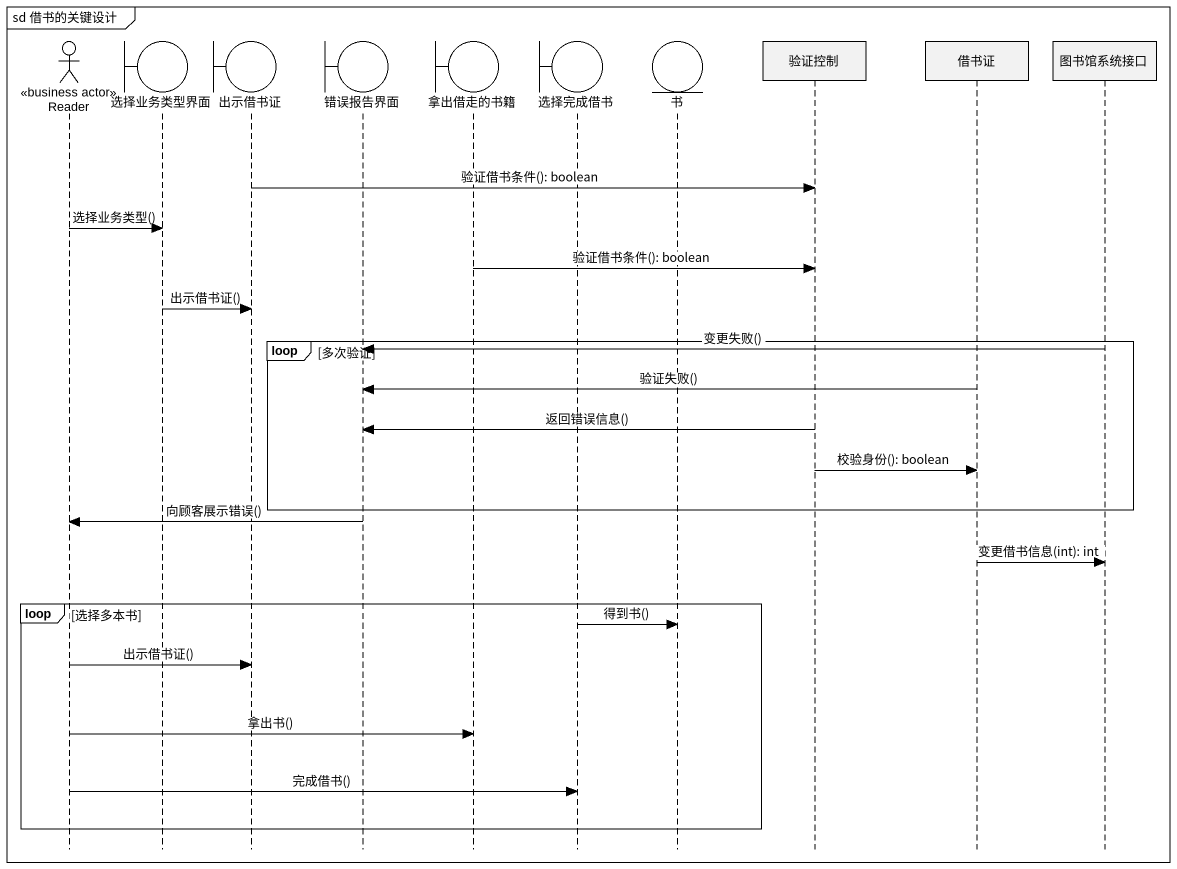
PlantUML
@startuml
mainframe sd 借书的关键设计
hide footbox
actor Reader <<business actor>>
boundary 选择业务类型界面
boundary 出示借书证
boundary 错误报告界面
boundary 拿出借走的书籍
boundary 选择完成借书
entity 书
participant 验证控制
participant 借书证
participant 图书馆系统接口

出示借书证 -> 验证控制 : 验证借书条件(): boolean
Reader -> 选择业务类型界面 : 选择业务类型()
拿出借走的书籍 -> 验证控制 : 验证借书条件(): boolean
选择业务类型界面 -> 出示借书证 : 出示借书证()
loop 多次验证
  图书馆系统接口 -> 错误报告界面 : 变更失败()
  借书证 -> 错误报告界面 : 验证失败()
  验证控制 -> 错误报告界面 : 返回错误信息()
  验证控制 -> 借书证 : 校验身份(): boolean
end
错误报告界面 -> Reader : 向顾客展示错误()
借书证 -> 图书馆系统接口 : 变更借书信息(int): int
loop 选择多本书
  选择完成借书 -> 书 : 得到书()
  Reader -> 出示借书证 : 出示借书证()
  Reader -> 拿出借走的书籍 : 拿出书()
  Reader -> 选择完成借书 : 完成借书()
end
@enduml
